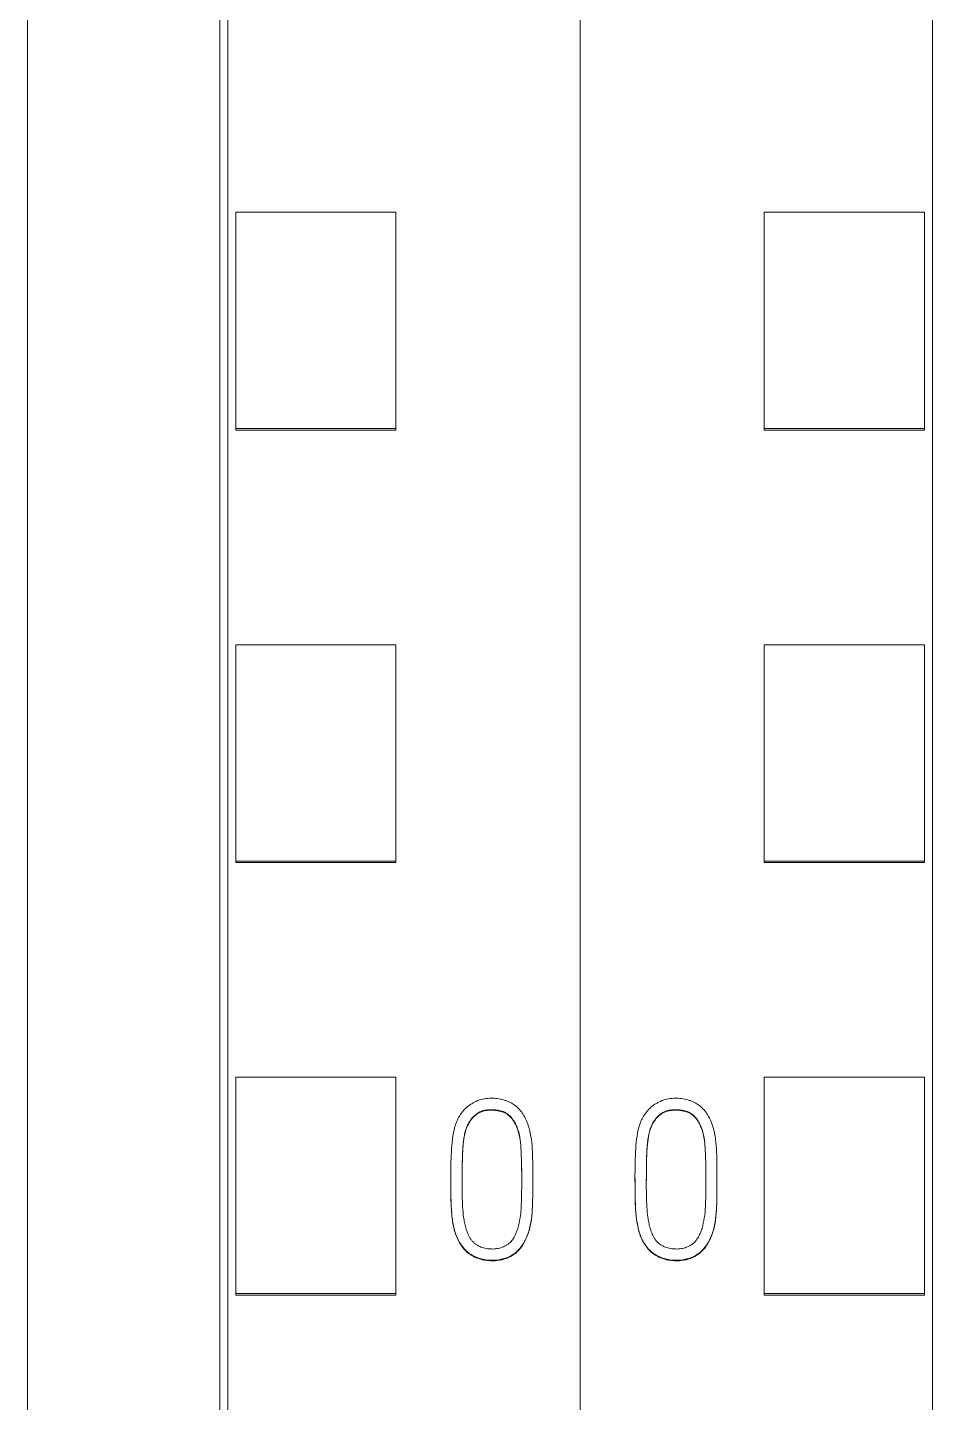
# Model space of a CAD drawing. Header units: millimetres. Extents: x 1359 to 3577, y 1336 to 3557.
# Drawn here: x 2673.87 to 2685.17, y 2979.56 to 2996.73 of the extents above; entities that cross this region are included whole.
import ezdxf

# ---------------------------------------------------------------- set-up
doc = ezdxf.new("R2010")
doc.units = ezdxf.units.MM
doc.layers.add('000-PI-Oprema', color=30, linetype='Continuous', lineweight=5)

msp = doc.modelspace()

# ---------------------------------------------------------------- linework, layer by layer
at = {"layer": '000-PI-Oprema', "color": 0, "linetype": 'ByBlock', "lineweight": 0}
for p, q in [((2680.771, 3041.237), (2680.771, 2927.819)), ((2680.771, 3041.237), (2680.771, 2927.819)), ((2676.371, 2930.141), (2676.371, 3038.956)), ((2685.171, 3038.956), (2685.171, 2930.141)), ((2676.471, 2991.727), (2676.471, 2994.429)), ((2676.471, 2994.429), (2678.471, 2994.429)), ((2678.471, 2991.727), (2678.471, 2994.429)), ((2683.071, 2991.727), (2683.071, 2994.429)), ((2685.071, 2994.429), (2683.071, 2994.429)), ((2685.071, 2991.727), (2685.071, 2994.429)), ((2676.471, 2991.727), (2678.471, 2991.727)), ((2676.471, 2991.706), (2676.471, 2991.727)), ((2676.471, 2991.706), (2678.471, 2991.706)), ((2678.471, 2991.706), (2678.471, 2991.727)), ((2683.071, 2991.706), (2683.071, 2991.727)), ((2685.071, 2991.727), (2683.071, 2991.727)), ((2685.071, 2991.706), (2683.071, 2991.706)), ((2685.071, 2991.706), (2685.071, 2991.727)), ((2676.471, 2986.325), (2676.471, 2989.027)), ((2676.471, 2989.027), (2678.471, 2989.027)), ((2678.471, 2986.325), (2678.471, 2989.027)), ((2683.071, 2986.325), (2683.071, 2989.027)), ((2685.071, 2989.027), (2683.071, 2989.027)), ((2685.071, 2986.325), (2685.071, 2989.027)), ((2676.471, 2986.306), (2676.471, 2986.325)), ((2676.471, 2986.325), (2678.471, 2986.325)), ((2676.471, 2986.306), (2678.471, 2986.306)), ((2678.471, 2986.306), (2678.471, 2986.325)), ((2683.071, 2986.306), (2683.071, 2986.325)), ((2685.071, 2986.325), (2683.071, 2986.325)), ((2685.071, 2986.306), (2683.071, 2986.306)), ((2685.071, 2986.306), (2685.071, 2986.325)), ((2676.471, 2980.924), (2676.471, 2983.625)), ((2676.471, 2983.625), (2678.471, 2983.625)), ((2678.471, 2980.924), (2678.471, 2983.625)), ((2683.071, 2980.924), (2683.071, 2983.625)), ((2685.071, 2983.625), (2683.071, 2983.625)), ((2685.071, 2980.924), (2685.071, 2983.625)), ((2679.157, 2982.364), (2679.157, 2982.358)), ((2680.18, 2982.316), (2680.18, 2982.322)), ((2681.457, 2982.364), (2681.457, 2982.358)), ((2682.48, 2982.316), (2682.48, 2982.322)), ((2676.471, 2980.906), (2676.471, 2980.924)), ((2676.471, 2980.924), (2678.471, 2980.924)), ((2676.471, 2980.906), (2678.471, 2980.906)), ((2678.471, 2980.906), (2678.471, 2980.924)), ((2683.071, 2980.906), (2683.071, 2980.924)), ((2685.071, 2980.924), (2683.071, 2980.924)), ((2685.071, 2980.906), (2683.071, 2980.906)), ((2685.071, 2980.906), (2685.071, 2980.924))]:
    msp.add_line(p, q, dxfattribs=at)
for points, knots in [([(2676.271, 2929.856), (2676.271, 2933.196), (2676.271, 2941.161), (2676.271, 2953.801), (2676.271, 2969.287), (2676.271, 2983.582), (2676.271, 2997.792), (2676.271, 3012.358), (2676.271, 3026.528), (2676.271, 3036.098), (2676.271, 3039.142)], [0, 0, 0, 0, 0.091483, 0.21812, 0.346206, 0.515858, 0.610111, 0.736264, 0.916066, 1, 1, 1, 1]), ([(2673.871, 3036.077), (2673.871, 3034.053), (2673.871, 3025.504), (2673.871, 3012.358), (2673.871, 2997.792), (2673.871, 2983.582), (2673.871, 2969.287), (2673.871, 2953.801), (2673.871, 2941.043), (2673.871, 2932.161), (2673.871, 2927.904), (2673.871, 2927.106)], [0, 0, 0, 0, 0.055935, 0.236292, 0.362833, 0.457376, 0.627551, 0.756032, 0.883059, 0.978086, 1, 1, 1, 1]), ([(2679.498, 2983.335), (2679.523, 2983.345), (2679.549, 2983.352), (2679.602, 2983.362), (2679.629, 2983.364), (2679.683, 2983.365), (2679.71, 2983.363), (2679.763, 2983.356), (2679.789, 2983.35), (2679.828, 2983.339), (2679.841, 2983.335), (2679.866, 2983.325), (2679.891, 2983.315), (2679.915, 2983.302), (2679.932, 2983.292), (2679.938, 2983.288), (2679.949, 2983.28), (2679.955, 2983.276), (2679.982, 2983.256), (2680.001, 2983.238), (2680.027, 2983.207), (2680.036, 2983.197), (2680.052, 2983.175), (2680.059, 2983.163), (2680.08, 2983.129), (2680.092, 2983.105), (2680.113, 2983.056), (2680.122, 2983.031), (2680.134, 2982.992), (2680.138, 2982.979), (2680.144, 2982.953), (2680.153, 2982.914), (2680.168, 2982.822), (2680.173, 2982.743), (2680.178, 2982.638), (2680.179, 2982.585), (2680.18, 2982.479), (2680.18, 2982.426), (2680.18, 2982.32), (2680.181, 2982.214), (2680.179, 2982.108), (2680.176, 2982.002), (2680.173, 2981.949), (2680.162, 2981.844), (2680.154, 2981.791), (2680.137, 2981.726), (2680.133, 2981.713), (2680.125, 2981.687), (2680.12, 2981.674), (2680.106, 2981.637), (2680.096, 2981.612), (2680.077, 2981.576), (2680.071, 2981.564), (2680.057, 2981.541), (2680.049, 2981.529), (2680.026, 2981.497), (2680.009, 2981.476), (2679.98, 2981.448), (2679.97, 2981.439), (2679.953, 2981.427), (2679.948, 2981.423), (2679.937, 2981.415), (2679.931, 2981.411), (2679.902, 2981.394), (2679.878, 2981.382), (2679.84, 2981.367), (2679.827, 2981.363), (2679.801, 2981.356), (2679.788, 2981.353), (2679.748, 2981.345), (2679.721, 2981.342), (2679.681, 2981.34), (2679.667, 2981.34), (2679.64, 2981.341), (2679.626, 2981.342), (2679.586, 2981.347), (2679.56, 2981.352), (2679.521, 2981.362), (2679.508, 2981.366), (2679.482, 2981.375), (2679.47, 2981.38), (2679.433, 2981.397), (2679.409, 2981.411), (2679.377, 2981.435), (2679.366, 2981.443), (2679.346, 2981.462), (2679.336, 2981.471), (2679.309, 2981.501), (2679.292, 2981.523), (2679.27, 2981.557), (2679.263, 2981.569), (2679.25, 2981.592), (2679.244, 2981.604), (2679.228, 2981.641), (2679.218, 2981.666), (2679.206, 2981.705), (2679.203, 2981.718), (2679.196, 2981.744), (2679.193, 2981.757), (2679.185, 2981.797), (2679.18, 2981.824), (2679.162, 2981.956), (2679.159, 2982.063), (2679.157, 2982.224), (2679.157, 2982.278), (2679.156, 2982.385), (2679.157, 2982.438), (2679.158, 2982.545), (2679.159, 2982.599), (2679.164, 2982.705), (2679.167, 2982.759), (2679.178, 2982.865), (2679.185, 2982.917), (2679.203, 2982.996), (2679.211, 2983.022), (2679.224, 2983.06), (2679.229, 2983.073), (2679.241, 2983.099), (2679.247, 2983.111), (2679.266, 2983.147), (2679.282, 2983.17), (2679.308, 2983.202), (2679.317, 2983.212), (2679.336, 2983.232), (2679.346, 2983.242), (2679.377, 2983.269), (2679.399, 2983.285), (2679.435, 2983.306), (2679.447, 2983.313), (2679.466, 2983.322), (2679.475, 2983.326), (2679.486, 2983.331), (2679.491, 2983.333), (2679.494, 2983.334), (2679.496, 2983.335), (2679.498, 2983.335)], [0, 0, 0, 0, 0.015625, 0.015625, 0.03125, 0.03125, 0.046875, 0.046875, 0.0625, 0.0625, 0.070312, 0.070312, 0.078125, 0.085937, 0.085937, 0.089844, 0.089844, 0.09375, 0.09375, 0.109375, 0.109375, 0.117187, 0.117187, 0.125, 0.125, 0.140625, 0.140625, 0.15625, 0.15625, 0.164062, 0.164062, 0.171875, 0.1875, 0.21875, 0.21875, 0.25, 0.25, 0.28125, 0.28125, 0.3125, 0.34375, 0.34375, 0.375, 0.375, 0.40625, 0.40625, 0.414062, 0.414062, 0.421875, 0.421875, 0.4375, 0.4375, 0.445312, 0.445312, 0.453125, 0.453125, 0.46875, 0.46875, 0.476562, 0.476562, 0.480469, 0.480469, 0.484375, 0.484375, 0.5, 0.5, 0.507812, 0.507812, 0.515625, 0.515625, 0.53125, 0.53125, 0.539062, 0.539062, 0.546875, 0.546875, 0.5625, 0.5625, 0.570312, 0.570312, 0.578125, 0.578125, 0.59375, 0.59375, 0.601562, 0.601562, 0.609375, 0.609375, 0.625, 0.625, 0.632812, 0.632812, 0.640625, 0.640625, 0.65625, 0.65625, 0.664062, 0.664062, 0.671875, 0.671875, 0.6875, 0.6875, 0.75, 0.75, 0.78125, 0.78125, 0.8125, 0.8125, 0.84375, 0.84375, 0.875, 0.875, 0.90625, 0.90625, 0.921875, 0.921875, 0.929687, 0.929687, 0.9375, 0.9375, 0.953125, 0.953125, 0.960937, 0.960937, 0.96875, 0.96875, 0.984375, 0.984375, 0.992187, 0.992187, 0.996094, 0.998047, 0.999023, 0.999023, 1, 1, 1, 1]), ([(2681.798, 2983.335), (2681.823, 2983.345), (2681.849, 2983.352), (2681.902, 2983.362), (2681.929, 2983.364), (2681.983, 2983.365), (2682.01, 2983.363), (2682.063, 2983.356), (2682.089, 2983.35), (2682.128, 2983.339), (2682.141, 2983.335), (2682.166, 2983.325), (2682.191, 2983.315), (2682.215, 2983.302), (2682.232, 2983.292), (2682.238, 2983.288), (2682.249, 2983.28), (2682.255, 2983.276), (2682.282, 2983.256), (2682.301, 2983.238), (2682.327, 2983.207), (2682.336, 2983.197), (2682.352, 2983.175), (2682.359, 2983.163), (2682.38, 2983.129), (2682.392, 2983.105), (2682.413, 2983.056), (2682.422, 2983.031), (2682.434, 2982.992), (2682.438, 2982.979), (2682.444, 2982.953), (2682.453, 2982.914), (2682.468, 2982.822), (2682.473, 2982.743), (2682.478, 2982.638), (2682.479, 2982.585), (2682.48, 2982.479), (2682.48, 2982.426), (2682.48, 2982.32), (2682.481, 2982.214), (2682.479, 2982.108), (2682.476, 2982.002), (2682.473, 2981.949), (2682.462, 2981.844), (2682.454, 2981.791), (2682.437, 2981.726), (2682.433, 2981.713), (2682.425, 2981.687), (2682.42, 2981.674), (2682.406, 2981.637), (2682.396, 2981.612), (2682.377, 2981.576), (2682.371, 2981.564), (2682.357, 2981.541), (2682.349, 2981.529), (2682.326, 2981.497), (2682.309, 2981.476), (2682.28, 2981.448), (2682.27, 2981.439), (2682.253, 2981.427), (2682.248, 2981.423), (2682.237, 2981.415), (2682.231, 2981.411), (2682.202, 2981.394), (2682.178, 2981.382), (2682.14, 2981.367), (2682.127, 2981.363), (2682.101, 2981.356), (2682.088, 2981.353), (2682.048, 2981.345), (2682.021, 2981.342), (2681.981, 2981.34), (2681.967, 2981.34), (2681.94, 2981.341), (2681.926, 2981.342), (2681.886, 2981.347), (2681.86, 2981.352), (2681.821, 2981.362), (2681.808, 2981.366), (2681.782, 2981.375), (2681.77, 2981.38), (2681.733, 2981.397), (2681.709, 2981.411), (2681.677, 2981.435), (2681.666, 2981.443), (2681.646, 2981.462), (2681.636, 2981.471), (2681.609, 2981.501), (2681.592, 2981.523), (2681.57, 2981.557), (2681.563, 2981.569), (2681.55, 2981.592), (2681.544, 2981.604), (2681.528, 2981.641), (2681.518, 2981.666), (2681.506, 2981.705), (2681.503, 2981.718), (2681.496, 2981.744), (2681.493, 2981.757), (2681.485, 2981.797), (2681.48, 2981.824), (2681.462, 2981.956), (2681.459, 2982.063), (2681.457, 2982.224), (2681.457, 2982.278), (2681.456, 2982.385), (2681.457, 2982.438), (2681.458, 2982.545), (2681.459, 2982.599), (2681.464, 2982.705), (2681.467, 2982.759), (2681.478, 2982.865), (2681.485, 2982.917), (2681.503, 2982.996), (2681.511, 2983.022), (2681.524, 2983.06), (2681.529, 2983.073), (2681.541, 2983.099), (2681.547, 2983.111), (2681.566, 2983.147), (2681.582, 2983.17), (2681.608, 2983.202), (2681.617, 2983.212), (2681.636, 2983.232), (2681.646, 2983.242), (2681.677, 2983.269), (2681.699, 2983.285), (2681.735, 2983.306), (2681.747, 2983.313), (2681.766, 2983.322), (2681.775, 2983.326), (2681.786, 2983.331), (2681.791, 2983.333), (2681.794, 2983.334), (2681.796, 2983.335), (2681.798, 2983.335)], [0, 0, 0, 0, 0.015625, 0.015625, 0.03125, 0.03125, 0.046875, 0.046875, 0.0625, 0.0625, 0.070313, 0.070313, 0.078125, 0.085938, 0.085938, 0.089844, 0.089844, 0.09375, 0.09375, 0.109375, 0.109375, 0.117188, 0.117188, 0.125, 0.125, 0.140625, 0.140625, 0.15625, 0.15625, 0.164063, 0.164063, 0.171875, 0.1875, 0.21875, 0.21875, 0.25, 0.25, 0.28125, 0.28125, 0.3125, 0.34375, 0.34375, 0.375, 0.375, 0.40625, 0.40625, 0.414063, 0.414063, 0.421875, 0.421875, 0.4375, 0.4375, 0.445313, 0.445313, 0.453125, 0.453125, 0.46875, 0.46875, 0.476563, 0.476563, 0.480469, 0.480469, 0.484375, 0.484375, 0.5, 0.5, 0.507813, 0.507813, 0.515625, 0.515625, 0.53125, 0.53125, 0.539063, 0.539063, 0.546875, 0.546875, 0.5625, 0.5625, 0.570313, 0.570313, 0.578125, 0.578125, 0.59375, 0.59375, 0.601563, 0.601563, 0.609375, 0.609375, 0.625, 0.625, 0.632813, 0.632813, 0.640625, 0.640625, 0.65625, 0.65625, 0.664063, 0.664063, 0.671875, 0.671875, 0.6875, 0.6875, 0.75, 0.75, 0.78125, 0.78125, 0.8125, 0.8125, 0.84375, 0.84375, 0.875, 0.875, 0.90625, 0.90625, 0.921875, 0.921875, 0.929688, 0.929688, 0.9375, 0.9375, 0.953125, 0.953125, 0.960938, 0.960938, 0.96875, 0.96875, 0.984375, 0.984375, 0.992188, 0.992188, 0.996094, 0.998047, 0.999023, 0.999023, 1, 1, 1, 1]), ([(2679.841, 2983.183), (2679.861, 2983.172), (2679.878, 2983.158), (2679.91, 2983.127), (2679.924, 2983.109), (2679.95, 2983.072), (2679.96, 2983.053), (2679.98, 2983.012), (2679.988, 2982.991), (2680.009, 2982.928), (2680.018, 2982.884), (2680.027, 2982.818), (2680.029, 2982.796), (2680.032, 2982.751), (2680.033, 2982.729), (2680.038, 2982.617), (2680.041, 2982.528), (2680.043, 2982.349), (2680.042, 2982.26), (2680.04, 2982.125), (2680.039, 2982.058), (2680.035, 2981.991), (2680.032, 2981.947), (2680.03, 2981.925), (2680.021, 2981.858), (2680.013, 2981.814), (2679.997, 2981.75), (2679.99, 2981.728), (2679.979, 2981.697), (2679.975, 2981.686), (2679.966, 2981.666), (2679.956, 2981.645), (2679.945, 2981.626), (2679.933, 2981.607), (2679.927, 2981.598), (2679.906, 2981.571), (2679.89, 2981.556), (2679.863, 2981.535), (2679.853, 2981.529), (2679.834, 2981.518), (2679.823, 2981.513), (2679.803, 2981.505), (2679.792, 2981.501), (2679.771, 2981.494), (2679.76, 2981.492), (2679.727, 2981.485), (2679.705, 2981.482), (2679.671, 2981.481), (2679.66, 2981.482), (2679.637, 2981.483), (2679.626, 2981.484), (2679.593, 2981.488), (2679.571, 2981.493), (2679.539, 2981.503), (2679.528, 2981.507), (2679.508, 2981.516), (2679.488, 2981.527), (2679.469, 2981.539), (2679.456, 2981.55), (2679.452, 2981.553), (2679.443, 2981.561), (2679.439, 2981.565), (2679.428, 2981.577), (2679.42, 2981.585), (2679.407, 2981.603), (2679.401, 2981.613), (2679.384, 2981.642), (2679.374, 2981.662), (2679.358, 2981.704), (2679.351, 2981.725), (2679.341, 2981.757), (2679.338, 2981.768), (2679.333, 2981.79), (2679.326, 2981.822), (2679.32, 2981.855), (2679.311, 2981.921), (2679.307, 2981.965), (2679.299, 2982.096), (2679.298, 2982.185), (2679.298, 2982.317), (2679.298, 2982.361), (2679.299, 2982.449), (2679.299, 2982.582), (2679.304, 2982.714), (2679.315, 2982.824), (2679.317, 2982.846), (2679.324, 2982.889), (2679.328, 2982.911), (2679.336, 2982.943), (2679.339, 2982.954), (2679.345, 2982.975), (2679.349, 2982.985), (2679.36, 2983.016), (2679.369, 2983.036), (2679.386, 2983.065), (2679.391, 2983.074), (2679.404, 2983.092), (2679.41, 2983.101), (2679.432, 2983.127), (2679.447, 2983.143), (2679.472, 2983.164), (2679.481, 2983.17), (2679.5, 2983.182), (2679.51, 2983.188), (2679.539, 2983.202), (2679.56, 2983.209), (2679.604, 2983.218), (2679.626, 2983.22), (2679.67, 2983.221), (2679.692, 2983.22), (2679.736, 2983.216), (2679.757, 2983.212), (2679.789, 2983.204), (2679.8, 2983.201), (2679.815, 2983.195), (2679.821, 2983.193), (2679.828, 2983.189), (2679.831, 2983.188), (2679.836, 2983.185), (2679.838, 2983.184), (2679.841, 2983.183)], [0, 0, 0, 0, 0.015625, 0.015625, 0.03125, 0.03125, 0.046875, 0.046875, 0.0625, 0.0625, 0.09375, 0.09375, 0.109375, 0.109375, 0.125, 0.125, 0.1875, 0.1875, 0.25, 0.25, 0.28125, 0.296875, 0.296875, 0.3125, 0.3125, 0.34375, 0.34375, 0.359375, 0.359375, 0.367187, 0.367187, 0.375, 0.382812, 0.382812, 0.390625, 0.390625, 0.40625, 0.40625, 0.414062, 0.414062, 0.421875, 0.421875, 0.429687, 0.429687, 0.4375, 0.4375, 0.453125, 0.453125, 0.460937, 0.460937, 0.46875, 0.46875, 0.484375, 0.484375, 0.492187, 0.492187, 0.5, 0.507812, 0.507812, 0.511719, 0.511719, 0.515625, 0.515625, 0.523437, 0.523437, 0.53125, 0.53125, 0.546875, 0.546875, 0.5625, 0.5625, 0.570312, 0.570312, 0.578125, 0.59375, 0.59375, 0.625, 0.625, 0.6875, 0.6875, 0.71875, 0.71875, 0.75, 0.8125, 0.8125, 0.828125, 0.828125, 0.84375, 0.84375, 0.851562, 0.851562, 0.859375, 0.859375, 0.875, 0.875, 0.882812, 0.882812, 0.890625, 0.890625, 0.90625, 0.90625, 0.914062, 0.914062, 0.921875, 0.921875, 0.9375, 0.9375, 0.953125, 0.953125, 0.96875, 0.96875, 0.984375, 0.984375, 0.992188, 0.992188, 0.996094, 0.996094, 0.998047, 0.998047, 1, 1, 1, 1]), ([(2679.841, 2983.176), (2679.821, 2983.187), (2679.8, 2983.195), (2679.768, 2983.203), (2679.757, 2983.206), (2679.735, 2983.209), (2679.723, 2983.211), (2679.69, 2983.214), (2679.668, 2983.215), (2679.623, 2983.214), (2679.601, 2983.211), (2679.568, 2983.204), (2679.557, 2983.201), (2679.536, 2983.194), (2679.526, 2983.19), (2679.506, 2983.18), (2679.496, 2983.174), (2679.477, 2983.161), (2679.468, 2983.154), (2679.451, 2983.14), (2679.443, 2983.132), (2679.428, 2983.116), (2679.42, 2983.107), (2679.399, 2983.08), (2679.387, 2983.062), (2679.371, 2983.032), (2679.366, 2983.022), (2679.357, 2983.002), (2679.353, 2982.991), (2679.342, 2982.959), (2679.336, 2982.938), (2679.321, 2982.873), (2679.316, 2982.829), (2679.307, 2982.74), (2679.305, 2982.696), (2679.301, 2982.606), (2679.3, 2982.562), (2679.299, 2982.473), (2679.299, 2982.428), (2679.298, 2982.345), (2679.298, 2982.307), (2679.298, 2982.268)], [0, 0, 0, 0, 0.050692, 0.050692, 0.076038, 0.076038, 0.101384, 0.101384, 0.152076, 0.152076, 0.202768, 0.202768, 0.228114, 0.228114, 0.25346, 0.25346, 0.278806, 0.278806, 0.304152, 0.304152, 0.329498, 0.329498, 0.354844, 0.354844, 0.405536, 0.405536, 0.430882, 0.430882, 0.456228, 0.456228, 0.506919, 0.506919, 0.608303, 0.608303, 0.709687, 0.709687, 0.811071, 0.811071, 0.912455, 0.912455, 1, 1, 1, 1]), ([(2680.042, 2982.364), (2680.042, 2982.39), (2680.042, 2982.416), (2680.041, 2982.53), (2680.038, 2982.618), (2680.032, 2982.751), (2680.029, 2982.795), (2680.017, 2982.882), (2680.008, 2982.924), (2679.991, 2982.977), (2679.987, 2982.987), (2679.979, 2983.008), (2679.974, 2983.018), (2679.96, 2983.048), (2679.949, 2983.067), (2679.93, 2983.095), (2679.923, 2983.104), (2679.909, 2983.121), (2679.894, 2983.137), (2679.877, 2983.152), (2679.864, 2983.162), (2679.86, 2983.165), (2679.85, 2983.171), (2679.846, 2983.174), (2679.841, 2983.176)], [0, 0, 0, 0, 0.088977, 0.088977, 0.392651, 0.392651, 0.544488, 0.544488, 0.696326, 0.696326, 0.734285, 0.734285, 0.772244, 0.772244, 0.848163, 0.848163, 0.886122, 0.886122, 0.924081, 0.962041, 0.962041, 0.98102, 0.98102, 1, 1, 1, 1]), ([(2682.141, 2983.183), (2682.161, 2983.172), (2682.178, 2983.158), (2682.21, 2983.127), (2682.224, 2983.109), (2682.25, 2983.072), (2682.26, 2983.053), (2682.28, 2983.012), (2682.288, 2982.991), (2682.309, 2982.928), (2682.318, 2982.884), (2682.327, 2982.818), (2682.329, 2982.796), (2682.332, 2982.751), (2682.333, 2982.729), (2682.338, 2982.617), (2682.341, 2982.528), (2682.343, 2982.349), (2682.342, 2982.26), (2682.34, 2982.125), (2682.339, 2982.058), (2682.335, 2981.991), (2682.332, 2981.947), (2682.33, 2981.925), (2682.321, 2981.858), (2682.313, 2981.814), (2682.297, 2981.75), (2682.29, 2981.728), (2682.279, 2981.697), (2682.275, 2981.686), (2682.266, 2981.666), (2682.256, 2981.645), (2682.245, 2981.626), (2682.233, 2981.607), (2682.227, 2981.598), (2682.206, 2981.571), (2682.19, 2981.556), (2682.163, 2981.535), (2682.153, 2981.529), (2682.134, 2981.518), (2682.123, 2981.513), (2682.103, 2981.505), (2682.092, 2981.501), (2682.071, 2981.494), (2682.06, 2981.492), (2682.027, 2981.485), (2682.005, 2981.482), (2681.971, 2981.481), (2681.96, 2981.482), (2681.937, 2981.483), (2681.926, 2981.484), (2681.893, 2981.488), (2681.871, 2981.493), (2681.839, 2981.503), (2681.828, 2981.507), (2681.808, 2981.516), (2681.788, 2981.527), (2681.769, 2981.539), (2681.756, 2981.55), (2681.752, 2981.553), (2681.743, 2981.561), (2681.739, 2981.565), (2681.728, 2981.577), (2681.72, 2981.585), (2681.707, 2981.603), (2681.701, 2981.613), (2681.684, 2981.642), (2681.674, 2981.662), (2681.658, 2981.704), (2681.651, 2981.725), (2681.641, 2981.757), (2681.638, 2981.768), (2681.633, 2981.79), (2681.626, 2981.822), (2681.62, 2981.855), (2681.611, 2981.921), (2681.607, 2981.965), (2681.599, 2982.096), (2681.598, 2982.185), (2681.598, 2982.317), (2681.598, 2982.361), (2681.599, 2982.449), (2681.599, 2982.582), (2681.604, 2982.714), (2681.615, 2982.824), (2681.617, 2982.846), (2681.624, 2982.889), (2681.628, 2982.911), (2681.636, 2982.943), (2681.639, 2982.954), (2681.645, 2982.975), (2681.649, 2982.985), (2681.66, 2983.016), (2681.669, 2983.036), (2681.686, 2983.065), (2681.691, 2983.074), (2681.704, 2983.092), (2681.71, 2983.101), (2681.732, 2983.127), (2681.747, 2983.143), (2681.772, 2983.164), (2681.781, 2983.17), (2681.8, 2983.182), (2681.81, 2983.188), (2681.839, 2983.202), (2681.86, 2983.209), (2681.904, 2983.218), (2681.926, 2983.22), (2681.97, 2983.221), (2681.992, 2983.22), (2682.036, 2983.216), (2682.057, 2983.212), (2682.089, 2983.204), (2682.1, 2983.201), (2682.115, 2983.195), (2682.121, 2983.193), (2682.128, 2983.189), (2682.131, 2983.188), (2682.136, 2983.185), (2682.138, 2983.184), (2682.141, 2983.183)], [0, 0, 0, 0, 0.015625, 0.015625, 0.03125, 0.03125, 0.046875, 0.046875, 0.0625, 0.0625, 0.09375, 0.09375, 0.109375, 0.109375, 0.125, 0.125, 0.1875, 0.1875, 0.25, 0.25, 0.28125, 0.296875, 0.296875, 0.3125, 0.3125, 0.34375, 0.34375, 0.359375, 0.359375, 0.367188, 0.367188, 0.375, 0.382813, 0.382813, 0.390625, 0.390625, 0.40625, 0.40625, 0.414063, 0.414063, 0.421875, 0.421875, 0.429688, 0.429688, 0.4375, 0.4375, 0.453125, 0.453125, 0.460938, 0.460938, 0.46875, 0.46875, 0.484375, 0.484375, 0.492188, 0.492188, 0.5, 0.507813, 0.507813, 0.511719, 0.511719, 0.515625, 0.515625, 0.523438, 0.523438, 0.53125, 0.53125, 0.546875, 0.546875, 0.5625, 0.5625, 0.570313, 0.570313, 0.578125, 0.59375, 0.59375, 0.625, 0.625, 0.6875, 0.6875, 0.71875, 0.71875, 0.75, 0.8125, 0.8125, 0.828125, 0.828125, 0.84375, 0.84375, 0.851563, 0.851563, 0.859375, 0.859375, 0.875, 0.875, 0.882813, 0.882813, 0.890625, 0.890625, 0.90625, 0.90625, 0.914063, 0.914063, 0.921875, 0.921875, 0.9375, 0.9375, 0.953125, 0.953125, 0.96875, 0.96875, 0.984375, 0.984375, 0.992187, 0.992187, 0.996094, 0.996094, 0.998047, 0.998047, 1, 1, 1, 1]), ([(2682.141, 2983.176), (2682.121, 2983.187), (2682.1, 2983.195), (2682.068, 2983.203), (2682.057, 2983.206), (2682.035, 2983.209), (2682.023, 2983.211), (2681.99, 2983.214), (2681.968, 2983.215), (2681.923, 2983.214), (2681.901, 2983.211), (2681.868, 2983.204), (2681.857, 2983.201), (2681.836, 2983.194), (2681.826, 2983.19), (2681.806, 2983.18), (2681.796, 2983.174), (2681.777, 2983.161), (2681.768, 2983.154), (2681.751, 2983.14), (2681.743, 2983.132), (2681.728, 2983.116), (2681.72, 2983.107), (2681.699, 2983.08), (2681.687, 2983.062), (2681.671, 2983.032), (2681.666, 2983.022), (2681.657, 2983.002), (2681.653, 2982.991), (2681.642, 2982.959), (2681.636, 2982.938), (2681.621, 2982.873), (2681.616, 2982.829), (2681.607, 2982.74), (2681.605, 2982.696), (2681.601, 2982.606), (2681.6, 2982.562), (2681.599, 2982.473), (2681.599, 2982.428), (2681.598, 2982.345), (2681.598, 2982.307), (2681.598, 2982.268)], [0, 0, 0, 0, 0.050692, 0.050692, 0.076038, 0.076038, 0.101384, 0.101384, 0.152076, 0.152076, 0.202768, 0.202768, 0.228114, 0.228114, 0.25346, 0.25346, 0.278806, 0.278806, 0.304152, 0.304152, 0.329498, 0.329498, 0.354844, 0.354844, 0.405536, 0.405536, 0.430882, 0.430882, 0.456228, 0.456228, 0.506919, 0.506919, 0.608303, 0.608303, 0.709687, 0.709687, 0.811071, 0.811071, 0.912455, 0.912455, 1, 1, 1, 1]), ([(2682.342, 2982.364), (2682.342, 2982.39), (2682.342, 2982.416), (2682.341, 2982.53), (2682.338, 2982.618), (2682.332, 2982.751), (2682.329, 2982.795), (2682.317, 2982.882), (2682.308, 2982.924), (2682.291, 2982.977), (2682.287, 2982.987), (2682.279, 2983.008), (2682.274, 2983.018), (2682.26, 2983.048), (2682.249, 2983.067), (2682.23, 2983.095), (2682.223, 2983.104), (2682.209, 2983.121), (2682.194, 2983.137), (2682.177, 2983.152), (2682.164, 2983.162), (2682.16, 2983.165), (2682.15, 2983.171), (2682.146, 2983.174), (2682.141, 2983.176)], [0, 0, 0, 0, 0.088977, 0.088977, 0.392651, 0.392651, 0.544488, 0.544488, 0.696326, 0.696326, 0.734285, 0.734285, 0.772244, 0.772244, 0.848163, 0.848163, 0.886122, 0.886122, 0.924081, 0.962041, 0.962041, 0.98102, 0.98102, 1, 1, 1, 1]), ([(2679.157, 2982.358), (2679.157, 2982.294), (2679.157, 2982.23), (2679.159, 2982.113), (2679.16, 2982.059), (2679.164, 2981.979), (2679.165, 2981.952), (2679.17, 2981.898), (2679.173, 2981.871), (2679.184, 2981.791), (2679.194, 2981.738), (2679.214, 2981.674), (2679.218, 2981.661), (2679.228, 2981.636), (2679.233, 2981.623), (2679.25, 2981.587), (2679.262, 2981.563), (2679.284, 2981.529), (2679.292, 2981.518), (2679.308, 2981.497), (2679.316, 2981.486), (2679.344, 2981.456), (2679.363, 2981.438), (2679.396, 2981.414), (2679.407, 2981.407), (2679.431, 2981.393), (2679.443, 2981.387), (2679.479, 2981.369), (2679.505, 2981.36), (2679.544, 2981.349), (2679.557, 2981.346), (2679.584, 2981.341), (2679.597, 2981.339), (2679.637, 2981.335), (2679.664, 2981.334), (2679.705, 2981.335), (2679.718, 2981.336), (2679.745, 2981.339), (2679.758, 2981.341), (2679.798, 2981.348), (2679.824, 2981.355), (2679.862, 2981.369), (2679.874, 2981.375), (2679.899, 2981.386), (2679.911, 2981.393), (2679.945, 2981.414), (2679.967, 2981.43), (2680.006, 2981.467), (2680.024, 2981.488), (2680.048, 2981.521), (2680.055, 2981.532), (2680.069, 2981.555), (2680.076, 2981.567), (2680.094, 2981.603), (2680.105, 2981.628), (2680.124, 2981.678), (2680.132, 2981.703), (2680.146, 2981.756), (2680.152, 2981.782), (2680.161, 2981.835), (2680.172, 2981.915), (2680.176, 2981.995), (2680.179, 2982.101), (2680.18, 2982.191), (2680.18, 2982.28), (2680.18, 2982.316)], [0, 0, 0, 0, 0.074801, 0.074801, 0.137845, 0.137845, 0.169367, 0.169367, 0.200889, 0.200889, 0.263933, 0.263933, 0.279694, 0.279694, 0.295455, 0.295455, 0.326976, 0.326976, 0.342737, 0.342737, 0.358498, 0.358498, 0.39002, 0.39002, 0.405781, 0.405781, 0.421542, 0.421542, 0.453064, 0.453064, 0.468825, 0.468825, 0.484586, 0.484586, 0.516108, 0.516108, 0.531869, 0.531869, 0.54763, 0.54763, 0.579151, 0.579151, 0.594912, 0.594912, 0.610673, 0.610673, 0.642195, 0.642195, 0.673717, 0.673717, 0.689478, 0.689478, 0.705239, 0.705239, 0.736761, 0.736761, 0.768283, 0.768283, 0.799805, 0.799805, 0.831326, 0.89437, 0.89437, 0.957414, 1, 1, 1, 1]), ([(2681.457, 2982.358), (2681.457, 2982.294), (2681.457, 2982.23), (2681.459, 2982.113), (2681.46, 2982.059), (2681.464, 2981.979), (2681.465, 2981.952), (2681.47, 2981.898), (2681.473, 2981.871), (2681.484, 2981.791), (2681.494, 2981.738), (2681.514, 2981.674), (2681.518, 2981.661), (2681.528, 2981.636), (2681.533, 2981.623), (2681.55, 2981.587), (2681.562, 2981.563), (2681.584, 2981.529), (2681.592, 2981.518), (2681.608, 2981.497), (2681.616, 2981.486), (2681.644, 2981.456), (2681.663, 2981.438), (2681.696, 2981.414), (2681.707, 2981.407), (2681.731, 2981.393), (2681.743, 2981.387), (2681.779, 2981.369), (2681.805, 2981.36), (2681.844, 2981.349), (2681.857, 2981.346), (2681.884, 2981.341), (2681.897, 2981.339), (2681.937, 2981.335), (2681.964, 2981.334), (2682.005, 2981.335), (2682.018, 2981.336), (2682.045, 2981.339), (2682.058, 2981.341), (2682.098, 2981.348), (2682.124, 2981.355), (2682.162, 2981.369), (2682.174, 2981.375), (2682.199, 2981.386), (2682.211, 2981.393), (2682.245, 2981.414), (2682.267, 2981.43), (2682.306, 2981.467), (2682.324, 2981.488), (2682.348, 2981.521), (2682.355, 2981.532), (2682.369, 2981.555), (2682.376, 2981.567), (2682.394, 2981.603), (2682.405, 2981.628), (2682.424, 2981.678), (2682.432, 2981.703), (2682.446, 2981.756), (2682.452, 2981.782), (2682.461, 2981.835), (2682.472, 2981.915), (2682.476, 2981.995), (2682.479, 2982.101), (2682.48, 2982.191), (2682.48, 2982.28), (2682.48, 2982.316)], [0, 0, 0, 0, 0.074801, 0.074801, 0.137845, 0.137845, 0.169367, 0.169367, 0.200889, 0.200889, 0.263933, 0.263933, 0.279694, 0.279694, 0.295455, 0.295455, 0.326976, 0.326976, 0.342737, 0.342737, 0.358498, 0.358498, 0.39002, 0.39002, 0.405781, 0.405781, 0.421542, 0.421542, 0.453064, 0.453064, 0.468825, 0.468825, 0.484586, 0.484586, 0.516108, 0.516108, 0.531869, 0.531869, 0.54763, 0.54763, 0.579151, 0.579151, 0.594912, 0.594912, 0.610673, 0.610673, 0.642195, 0.642195, 0.673717, 0.673717, 0.689478, 0.689478, 0.705239, 0.705239, 0.736761, 0.736761, 0.768283, 0.768283, 0.799805, 0.799805, 0.831326, 0.89437, 0.89437, 0.957414, 1, 1, 1, 1])]:
    msp.add_open_spline(points, degree=3, knots=knots, dxfattribs=at)

doc.saveas('drawing.dxf')
